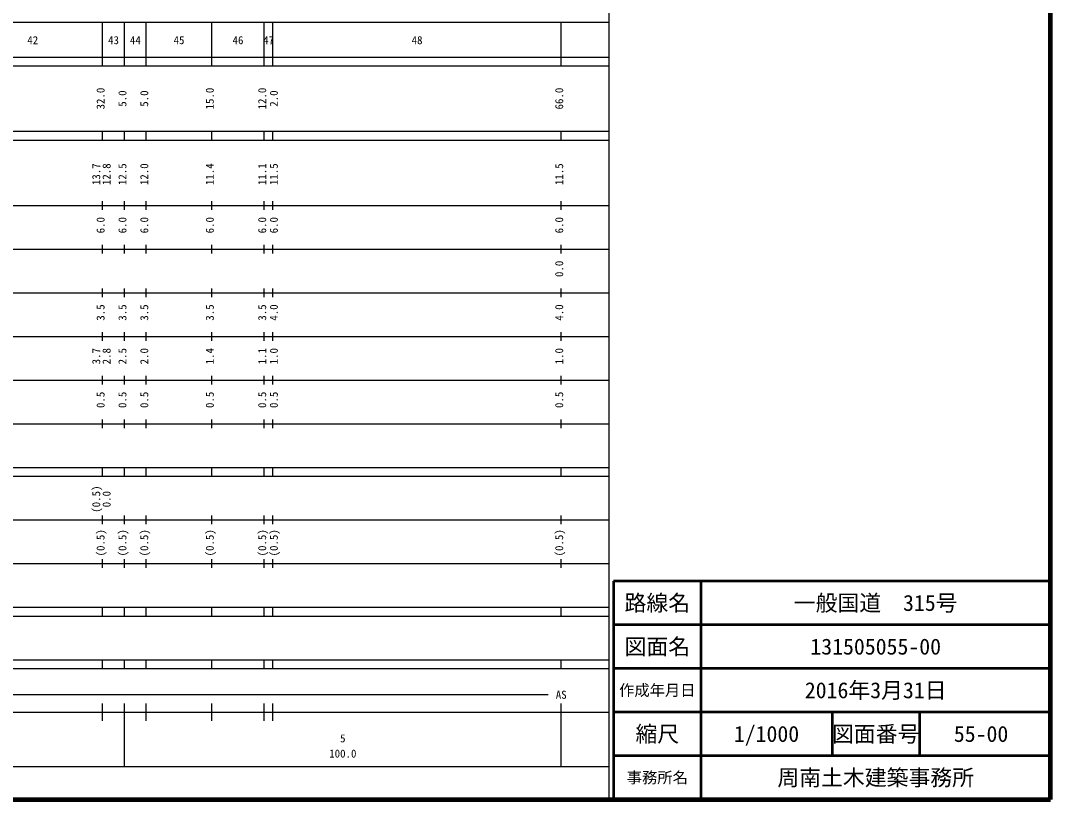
# Model space of a CAD drawing. Units: millimetres on the paper, enlarged 1000 times. Extents: x 40000 to 680000, y 20000 to 380000.
# Drawn here: x 444226 to 680000, y 20000 to 198357 of the extents above; entities that cross this region are included whole.
import ezdxf
from ezdxf.enums import TextEntityAlignment as Align

# ---------------------------------------------------------------- set-up
doc = ezdxf.new("R2010")
doc.units = ezdxf.units.MM
doc.header["$LTSCALE"] = 1000
for name, color, linetype, lineweight in [('M-TTL', 2, 'Continuous', 140), ('M-TTL-BAND', 7, 'Continuous', 25), ('M-TTL-FRAM', 2, 'Continuous', 50), ('M-TTL-LINE', 7, 'Continuous', 50)]:
    doc.layers.add(name, color=color, linetype=linetype, lineweight=lineweight)
doc.layers.add('M-TTL-TXT', color=7, linetype='Continuous')
doc.styles.add('ＭＳ ゴシック', font='')
doc.styles.get('ＭＳ ゴシック').set_extended_font_data('MS Gothic')

msp = doc.modelspace()

# ---------------------------------------------------------------- linework, layer by layer
at = {"layer": 'M-TTL'}
for p, q in [((680000, 20000), (680000, 380000)), ((40000, 20000), (680000, 20000))]:
    msp.add_line(p, q, dxfattribs=at)
at = {"layer": 'M-TTL-BAND'}
for p, q in [((579000, 20000), (579000, 370000)), ((68000, 198000), (579000, 198000)), ((463000, 188000), (463000, 198000)), ((468000, 188000), (468000, 198000)), ((473000, 188000), (473000, 198000)), ((488000, 188000), (488000, 198000)), ((500000, 188000), (500000, 198000)), ((502000, 188000), (502000, 198000)), ((568000, 188000), (568000, 198000)), ((40000, 190000), (579000, 190000)), ((40000, 188000), (579000, 188000)), ((40000, 173000), (579000, 173000)), ((463000, 171000), (463000, 173000)), ((468000, 171000), (468000, 173000)), ((473000, 171000), (473000, 173000)), ((488000, 171000), (488000, 173000)), ((500000, 171000), (500000, 173000)), ((502000, 171000), (502000, 173000)), ((568000, 171000), (568000, 173000)), ((40000, 171000), (579000, 171000)), ((40000, 156000), (579000, 156000)), ((463000, 155000), (463000, 157000)), ((468000, 155000), (468000, 157000)), ((473000, 155000), (473000, 157000)), ((488000, 155000), (488000, 157000)), ((500000, 155000), (500000, 157000)), ((502000, 155000), (502000, 157000)), ((568000, 155000), (568000, 157000)), ((463000, 145000), (463000, 147000)), ((468000, 145000), (468000, 147000)), ((473000, 145000), (473000, 147000)), ((488000, 145000), (488000, 147000)), ((500000, 145000), (500000, 147000)), ((502000, 145000), (502000, 147000)), ((568000, 145000), (568000, 147000)), ((46000, 146000), (579000, 146000)), ((463000, 135000), (463000, 137000)), ((468000, 135000), (468000, 137000)), ((473000, 135000), (473000, 137000)), ((488000, 135000), (488000, 137000)), ((500000, 135000), (500000, 137000)), ((502000, 135000), (502000, 137000)), ((568000, 135000), (568000, 137000)), ((52000, 136000), (579000, 136000)), ((46000, 126000), (579000, 126000)), ((463000, 125000), (463000, 127000)), ((468000, 125000), (468000, 127000)), ((473000, 125000), (473000, 127000)), ((488000, 125000), (488000, 127000)), ((500000, 125000), (500000, 127000)), ((502000, 125000), (502000, 127000)), ((568000, 125000), (568000, 127000)), ((52000, 116000), (579000, 116000)), ((463000, 115000), (463000, 117000)), ((468000, 115000), (468000, 117000)), ((473000, 115000), (473000, 117000)), ((488000, 115000), (488000, 117000)), ((500000, 115000), (500000, 117000)), ((502000, 115000), (502000, 117000)), ((568000, 115000), (568000, 117000)), ((463000, 105000), (463000, 107000)), ((468000, 105000), (468000, 107000)), ((473000, 105000), (473000, 107000)), ((488000, 105000), (488000, 107000)), ((500000, 105000), (500000, 107000)), ((502000, 105000), (502000, 107000)), ((568000, 105000), (568000, 107000)), ((46000, 106000), (579000, 106000)), ((40000, 96000), (579000, 96000)), ((463000, 94000), (463000, 96000)), ((468000, 94000), (468000, 96000)), ((473000, 94000), (473000, 96000)), ((488000, 94000), (488000, 96000)), ((500000, 94000), (500000, 96000)), ((502000, 94000), (502000, 96000)), ((568000, 94000), (568000, 96000)), ((40000, 94000), (579000, 94000)), ((463000, 83000), (463000, 85000)), ((468000, 83000), (468000, 85000)), ((473000, 83000), (473000, 85000)), ((488000, 83000), (488000, 85000)), ((500000, 83000), (500000, 85000)), ((502000, 83000), (502000, 85000)), ((568000, 83000), (568000, 85000)), ((49000, 84000), (579000, 84000)), ((40000, 74000), (579000, 74000)), ((463000, 73000), (463000, 75000)), ((468000, 73000), (468000, 75000)), ((473000, 73000), (473000, 75000)), ((488000, 73000), (488000, 75000)), ((500000, 73000), (500000, 75000)), ((502000, 73000), (502000, 75000)), ((568000, 73000), (568000, 75000)), ((40000, 64000), (579000, 64000)), ((463000, 62000), (463000, 64000)), ((468000, 62000), (468000, 64000)), ((473000, 62000), (473000, 64000)), ((488000, 62000), (488000, 64000)), ((500000, 62000), (500000, 64000)), ((502000, 62000), (502000, 64000)), ((568000, 62000), (568000, 64000)), ((40000, 62000), (579000, 62000)), ((40000, 52000), (579000, 52000)), ((463000, 50000), (463000, 52000)), ((468000, 50000), (468000, 52000)), ((473000, 50000), (473000, 52000)), ((488000, 50000), (488000, 52000)), ((500000, 50000), (500000, 52000)), ((502000, 50000), (502000, 52000)), ((568000, 50000), (568000, 52000)), ((40000, 50000), (579000, 50000)), ((71000, 44000), (565000, 44000)), ((463000, 38000), (463000, 42000)), ((468000, 27500), (468000, 42000)), ((473000, 38000), (473000, 42000)), ((488000, 38000), (488000, 42000)), ((500000, 38000), (500000, 42000)), ((502000, 38000), (502000, 42000)), ((568000, 27500), (568000, 42000)), ((40000, 40000), (579000, 40000)), ((68000, 27500), (579000, 27500))]:
    msp.add_line(p, q, dxfattribs=at)
at = {"layer": 'M-TTL-FRAM'}
for p, q in [((680000, 70000), (580000, 70000)), ((580000, 70000), (580000, 20000))]:
    msp.add_line(p, q, dxfattribs=at)
at = {"layer": 'M-TTL-LINE'}
for p, q in [((600000, 70000), (600000, 20000)), ((680000, 60000), (580000, 60000)), ((680000, 50000), (580000, 50000)), ((680000, 40000), (580000, 40000)), ((630000, 40000), (630000, 30000)), ((650000, 40000), (650000, 30000)), ((680000, 30000), (580000, 30000))]:
    msp.add_line(p, q, dxfattribs=at)

# ---------------------------------------------------------------- texts
at = {"layer": 'M-TTL-BAND', "style": 'ＭＳ ゴシック'}
for s, p in [('42', (447000, 192405)), ('43', (465500, 192405)), ('44', (470500, 192405)), ('45', (480500, 192405)), ('46', (494000, 192405)), ('47', (501000, 192405)), ('48', (535000, 192405)), ('AS', (568000, 42500)), ('5', (518000, 32523)), ('100.0', (518000, 29033))]:
    msp.add_text(s, height=1833, dxfattribs=at).set_placement(p, align=Align.BOTTOM_CENTER)
for s, p in [('32.0', (464000, 180500)), ('5.0', (469000, 180500)), ('5.0', (474000, 180500)), ('15.0', (489000, 180500)), ('12.0', (501000, 180500)), ('2.0', (503664, 180500)), ('66.0', (569000, 180500)), ('13.7', (463000, 163174)), ('12.8', (465370, 163174)), ('12.5', (469000, 163174)), ('12.0', (474000, 163174)), ('11.4', (489000, 163174)), ('11.1', (501000, 163174)), ('11.5', (503664, 163174)), ('11.5', (569000, 163174)), ('6.0', (464000, 151500)), ('6.0', (469000, 151500)), ('6.0', (474000, 151500)), ('6.0', (489000, 151500)), ('6.0', (501000, 151500)), ('6.0', (503664, 151500)), ('6.0', (569000, 151500)), ('0.0', (569000, 141500)), ('3.5', (464000, 131500)), ('3.5', (469000, 131500)), ('3.5', (474000, 131500)), ('3.5', (489000, 131500)), ('3.5', (501000, 131500)), ('4.0', (503664, 131500)), ('4.0', (569000, 131500)), ('3.7', (463000, 121500)), ('2.8', (465370, 121500)), ('2.5', (469000, 121500)), ('2.0', (474000, 121500)), ('1.4', (489000, 121500)), ('1.1', (501000, 121500)), ('1.0', (503664, 121500)), ('1.0', (569000, 121500)), ('0.5', (464000, 111500)), ('0.5', (469000, 111500)), ('0.5', (474000, 111500)), ('0.5', (489000, 111500)), ('0.5', (501000, 111500)), ('0.5', (503664, 111500)), ('0.5', (569000, 111500)), ('(0.5)', (463000, 88764)), ('0.0', (465370, 88764)), ('(0.5)', (464000, 78764)), ('(0.5)', (469000, 78764)), ('(0.5)', (474000, 78764)), ('(0.5)', (489000, 78764)), ('(0.5)', (501000, 78764)), ('(0.5)', (503664, 78764)), ('(0.5)', (569000, 78764))]:
    msp.add_text(s, height=1833, rotation=90, dxfattribs=at).set_placement(p, align=Align.BOTTOM_CENTER)
at = {"layer": 'M-TTL-TXT', "style": 'ＭＳ ゴシック'}
for s, height, p in [('路線名', 3666, (590000, 65000)), ('路線名', 3666, (590000, 65000)), ('一般国道\u3000315号', 3666, (640000, 65000)), ('図面名', 3666, (590000, 55000)), ('図面名', 3666, (590000, 55000)), ('131505055-00', 3666, (640000, 55000)), ('2016年3月31日', 3666, (640000, 45000)), ('作成年月日', 2566, (590000, 45000)), ('作成年月日', 2566, (590000, 45000)), ('縮尺', 3666, (590000, 35000)), ('縮尺', 3666, (590000, 35000)), ('1/1000', 3666, (615000, 35000)), ('図面番号', 3666, (640000, 35000)), ('図面番号', 3666, (640000, 35000)), ('55-00', 3666, (664125, 35000)), ('事務所名', 2566, (590000, 25000)), ('事務所名', 2566, (590000, 25000)), ('周南土木建築事務所', 3666, (640000, 25000))]:
    msp.add_text(s, height=height, dxfattribs=at).set_placement(p, align=Align.MIDDLE_CENTER)

doc.saveas('drawing.dxf')
